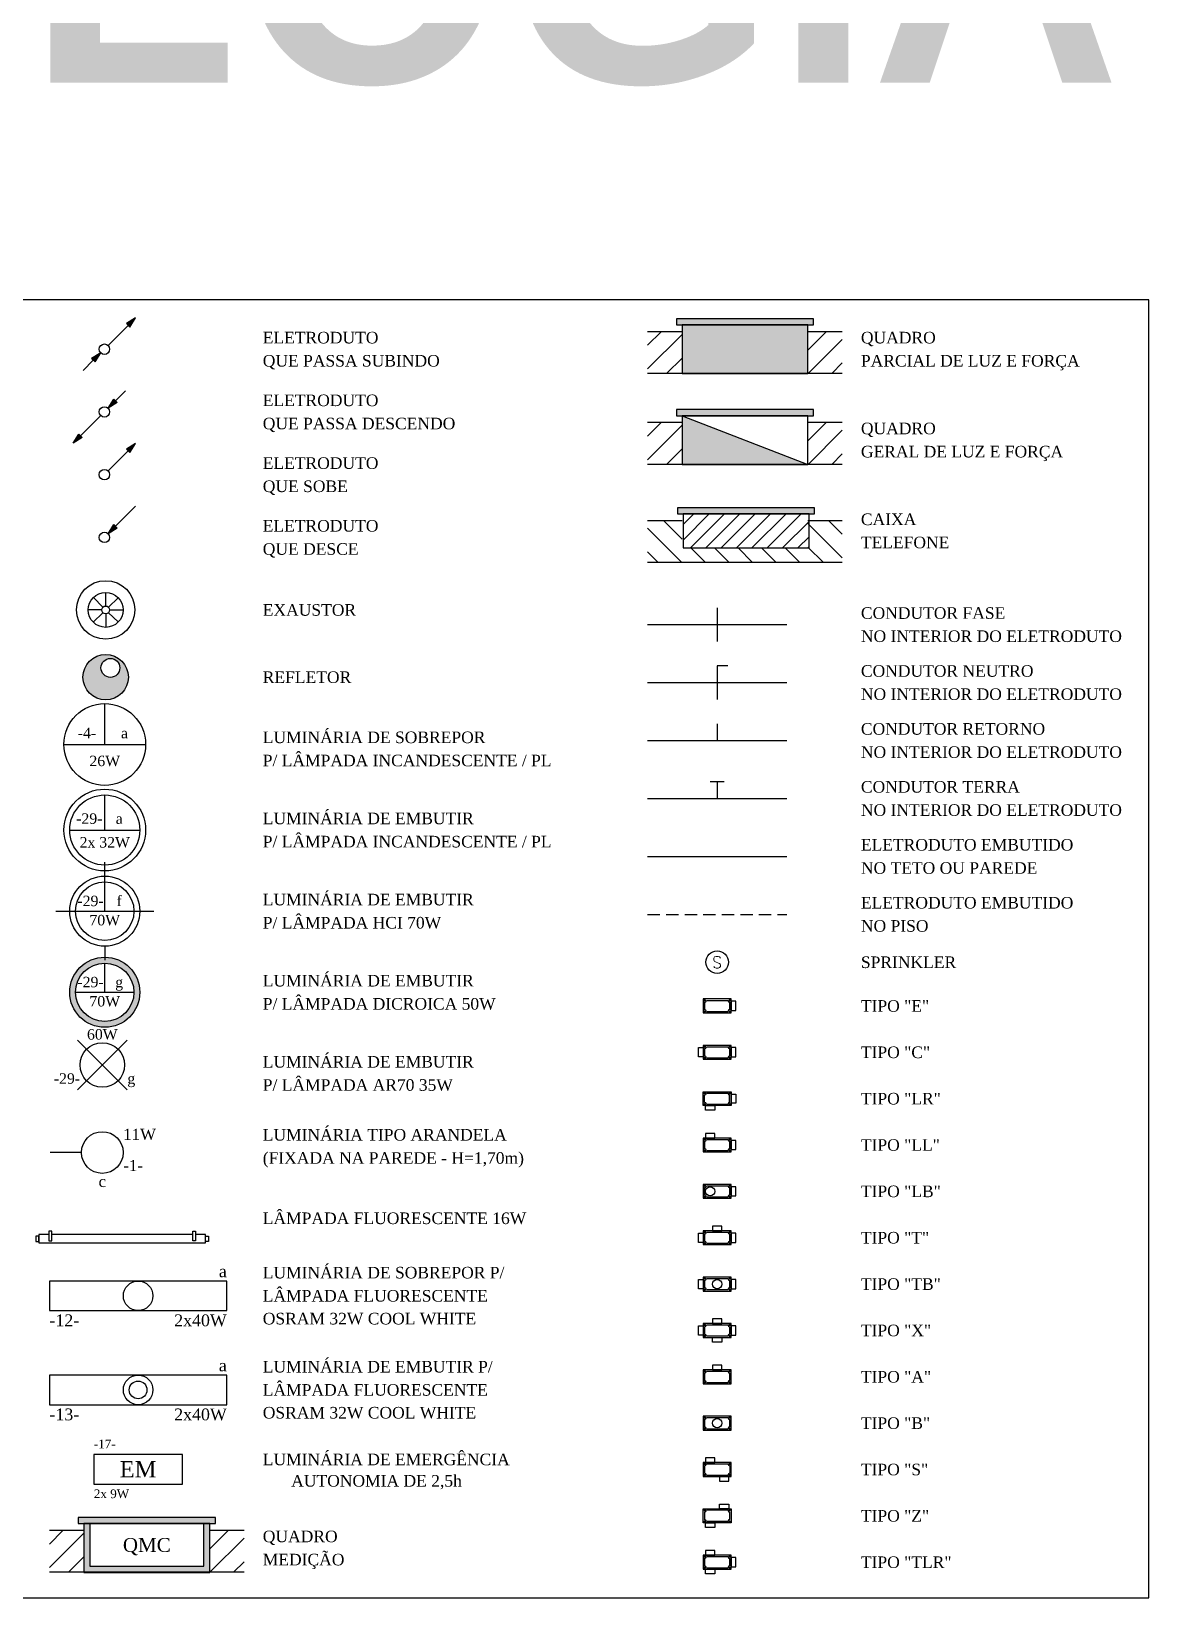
# Model space of a CAD drawing. Extents: x -175055 to -48386, y 10342 to 134050.
# Drawn here: x -107964 to -101184, y 111756 to 121259 of the extents above; entities that cross this region are included whole.
import ezdxf
from ezdxf.enums import TextEntityAlignment as Align

# ---------------------------------------------------------------- set-up
doc = ezdxf.new("R2010")
doc.units = 0
doc.header["$LTSCALE"] = 50
doc.header["$MEASUREMENT"] = 0
doc.linetypes.add('HIDDEN', pattern=[0.375, 0.25, -0.125])
doc.layers.get('0').update_dxf_attribs({"linetype": 'CONTINUOUS'})
doc.layers.add('SIMBOLOGIA', color=1, linetype='CONTINUOUS')
doc.layers.add('TX-GM', color=3, linetype='CONTINUOUS')
doc.styles.add('JMS1', font='times.ttf')
doc.styles.add('JMS2', font='times.ttf')
doc.styles.add('ROMANS', font='romans', dxfattribs={"height": 12})
doc.styles.add('SANSSERIFBOLD', font='sasb____.pfb')

# ---------------------------------------------------------------- blocks, each defined once
blk = doc.blocks.new('A$C42C2322C')
at = {"linetype": 'Continuous'}
blk.add_hatch(color=256, dxfattribs=at).paths.add_polyline_path([(89.9, 89.9), (63.7, 73.5), (73.5, 63.7)])
blk.add_line((10.6, 10.6), (68.6, 68.6), dxfattribs=at)
blk.add_lwpolyline([(73.5, 63.7), (89.9, 89.9), (63.7, 73.5)], close=True, dxfattribs=at)
blk.add_circle((0, 0), 15, dxfattribs=at)
blk = doc.blocks.new('A$C4D954A93')
at = {"linetype": 'Continuous'}
blk.add_hatch(color=256, dxfattribs=at).paths.add_polyline_path([(10.6, 10.6), (36.8, 27), (27, 36.8)])
blk.add_line((89.9, 89.9), (31.9, 31.9), dxfattribs=at)
blk.add_lwpolyline([(36.8, 27), (10.6, 10.6), (27, 36.8)], close=True, dxfattribs=at)
blk.add_circle((0, 0), 15, dxfattribs=at)
blk = doc.blocks.new('A$C341177DA')
at = {"linetype": 'Continuous'}
for p, q in [((0, 0.017), (0, 0.0751)), ((-0.017, 0), (-0.0751, 0)), ((-0.012, 0.0121), (-0.0528, 0.0534)), ((0.0121, 0.012), (0.0533, 0.0528)), ((0.017, 0), (0.0751, 0)), ((-0.0122, -0.0119), (-0.0537, -0.0525)), ((0, -0.017), (0, -0.0751)), ((0.0123, -0.0118), (0.0543, -0.0519))]:
    blk.add_line(p, q, dxfattribs=at)
for radius in [0.1262, 0.0751, 0.017]:
    blk.add_circle((0, 0), radius, dxfattribs=at)
blk = doc.blocks.new('A$C2F8936CE')
at = {"linetype": 'ByBlock'}
h = blk.add_hatch(color=256, dxfattribs=at)
h.paths.add_polyline_path([(0.2445, 0, 1), (0, 0, 1)])
h.paths.add_polyline_path([(0.0968, 0.05, -1), (0.1988, 0.05, -1)], flags=16)
blk.add_circle((0.1223, 0), 0.1223)
blk.add_circle((0.1478, 0.05), 0.051, dxfattribs=at)
at = {"linetype": 'Continuous', "style": 'JMS1'}
for tag, p in [('CIRC.', (0.073, 0.186)), ('POT.', (0.2591, -0.1097)), ('CMD', (0.0938, -0.1917))]:
    blk.add_attdef(tag, text='', height=0.06, dxfattribs=at).set_placement(p, align=Align.MIDDLE_LEFT)
blk = doc.blocks.new('A$C6210122E')
at = {"linetype": 'Continuous'}
blk.add_lwpolyline([(-300, -50), (300, -50), (300, 50), (-300, 50)], close=True, dxfattribs=at)
blk.add_circle((0, 0), 50, dxfattribs=at)
at = {"linetype": 'Continuous', "style": 'JMS1'}
for tag, p in [('CMD', (300, 83)), ('POT.', (300, -83))]:
    blk.add_attdef(tag, text='', height=40, dxfattribs=at).set_placement(p, align=Align.MIDDLE_RIGHT)
blk.add_attdef('CIRC.', text='', height=40, dxfattribs=at).set_placement((-300, -83), align=Align.MIDDLE_LEFT)
blk = doc.blocks.new('A$C350A4605')
at = {"linetype": 'Continuous'}
blk.add_lwpolyline([(-300, -50), (300, -50), (300, 50), (-300, 50)], close=True, dxfattribs=at)
for radius in [50, 30]:
    blk.add_circle((0, 0), radius, dxfattribs=at)
at = {"linetype": 'Continuous', "style": 'JMS1'}
for tag, p in [('CMD', (300, 83)), ('POT.', (300, -83))]:
    blk.add_attdef(tag, text='', height=40, dxfattribs=at).set_placement(p, align=Align.MIDDLE_RIGHT)
blk.add_attdef('CIRC.', text='', height=40, dxfattribs=at).set_placement((-300, -83), align=Align.MIDDLE_LEFT)
blk = doc.blocks.new('A$C1FA718BA')
at = {"linetype": 'Continuous'}
for p, q in [((-350, 101.7), (-301.7, 150)), ((-226.4, 150), (-350, 150)), ((-350, 16.8), (-226.4, 140.5)), ((226.4, 84.1), (292.3, 150)), ((350, 150), (226.4, 150)), ((227.1, 0), (350, 122.9)), ((350, 0), (-350, 0)), ((-282, 0), (-226.4, 55.6)), ((312, 0), (350, 38))]:
    blk.add_line(p, q, dxfattribs=at)
blk = doc.blocks.new('A$C448E4B37')
at = {"linetype": 'Continuous'}
h = blk.add_hatch(color=256, dxfattribs=at)
h.paths.add_polyline_path([(-246.4, 46.9), (-246.4, 25), (246.4, 25), (246.4, 46.9)])
h.paths.add_polyline_path([(-226.4, 25), (-226.4, -150), (226.4, -150), (226.4, 25)])
for points in [[(-246.4, 25), (246.4, 25), (246.4, 46.9), (-246.4, 46.9)], [(-226.4, -150), (226.4, -150), (226.4, 25), (-226.4, 25)]]:
    blk.add_lwpolyline(points, close=True, dxfattribs=at)
blk = doc.blocks.new('A$C622D64AD')
at = {"linetype": 'Continuous'}
for points in [[(-246.4, 46.9), (-246.4, 25), (246.4, 25), (246.4, 46.9)], [(226.4, -150), (-226.4, 25), (-226.4, -150)]]:
    blk.add_hatch(color=256, dxfattribs=at).paths.add_polyline_path(points)
blk.add_line((-226.4, 25), (226.4, -150), dxfattribs=at)
for points in [[(-246.4, 25), (246.4, 25), (246.4, 46.9), (-246.4, 46.9)], [(-226.4, -150), (226.4, -150), (226.4, 25), (-226.4, 25)]]:
    blk.add_lwpolyline(points, close=True, dxfattribs=at)
blk = doc.blocks.new('A$C74910228')
at = {"linetype": 'Continuous'}
h = blk.add_hatch(color=256, dxfattribs=at)
h.paths.add_polyline_path([(-246.4, 46.9), (-246.4, 25), (246.4, 25), (246.4, 46.9)])
h.paths.add_polyline_path([(-204.5, 25), (-226.4, 25), (-226.4, -150), (226.4, -150), (226.4, 25), (204.5, 25), (204.5, -128.1), (-204.5, -128.1)])
for points in [[(-246.4, 25), (246.4, 25), (246.4, 46.9), (-246.4, 46.9)], [(-226.4, -150), (226.4, -150), (226.4, 25), (-226.4, 25)], [(-204.5, -128.1), (204.5, -128.1), (204.5, 25), (-204.5, 25)]]:
    blk.add_lwpolyline(points, close=True, dxfattribs=at)
at = {"linetype": 'Continuous', "style": 'JMS2'}
blk.add_text('QMC', height=50, dxfattribs=at).set_placement((0, -51.6), align=Align.MIDDLE_CENTER)
blk = doc.blocks.new('A$C65E92EE3')
at = {"linetype": 'Continuous'}
blk.add_hatch(color=256, dxfattribs=at).paths.add_polyline_path([(-246.4, 46.9), (-246.4, 25), (246.4, 25), (246.4, 46.9)])
for p, q in [((-226.4, -14), (-187.4, 25)), ((-226.4, -69.2), (-132.2, 25)), ((-199.8, -97.7), (-77.1, 25)), ((-144.6, -97.7), (-21.9, 25)), ((-89.5, -97.7), (33.3, 25)), ((-34.3, -97.7), (88.4, 25)), ((20.8, -97.7), (143.6, 25)), ((76, -97.7), (198.7, 25)), ((131.1, -97.7), (226.4, -2.5)), ((186.3, -97.7), (226.4, -57.6))]:
    blk.add_line(p, q, dxfattribs=at)
for points in [[(-246.4, 25), (246.4, 25), (246.4, 46.9), (-246.4, 46.9)], [(-226.4, -97.7), (226.4, -97.7), (226.4, 25), (-226.4, 25)]]:
    blk.add_lwpolyline(points, close=True, dxfattribs=at)
blk = doc.blocks.new('A$C759F369E')
at = {"linetype": 'Continuous'}
for p, q in [((-226.4, 150), (-350, 150)), ((-227.1, 0), (-350, 122.9)), ((-226.4, 84.1), (-292.3, 150)), ((350, 150), (226.4, 150)), ((350, 16.8), (226.4, 140.5)), ((350, 101.7), (301.7, 150)), ((-312, 0), (-350, 38)), ((350, 0), (-350, 0)), ((-142.3, 0), (-194.5, 52.3)), ((-57.4, 0), (-109.7, 52.3)), ((27.4, 0), (-24.8, 52.3)), ((112.3, 0), (60, 52.3)), ((197.1, 0), (144.9, 52.3)), ((282, 0), (226.4, 55.6))]:
    blk.add_line(p, q, dxfattribs=at)
blk = doc.blocks.new('A$C0F8C457B')
at = {"linetype": 'Continuous'}
for p, q in [((0, 0), (0, 176)), ((-176, 0), (176, 0))]:
    blk.add_line(p, q, dxfattribs=at)
blk.add_line((0, -126), (0, -176))
for radius in [126, 105]:
    blk.add_circle((0, 0), radius, dxfattribs=at)
at = {"linetype": 'Continuous', "style": 'JMS1'}
for tag, p in [('CIRC.', (-51.1, 36.8)), ('CMD', (51.8, 36.8)), ('POT.', (0, -32.3))]:
    blk.add_attdef(tag, text='', height=37.5, dxfattribs=at).set_placement(p, align=Align.MIDDLE_CENTER)
blk = doc.blocks.new('A$C12EA76F2')
h = blk.add_hatch(color=256)
edge = h.paths.add_edge_path()
edge.add_arc((0, 0), 126, 0, 360)
edge = h.paths.add_edge_path(flags=16)
edge.add_arc((0, 0), 105, 0, 360)
at = {"linetype": 'Continuous'}
for p, q in [((0, 0), (0, 105)), ((-105, 0), (105, 0))]:
    blk.add_line(p, q, dxfattribs=at)
for radius in [126, 105]:
    blk.add_circle((0, 0), radius, dxfattribs=at)
at = {"linetype": 'Continuous', "style": 'JMS1'}
for tag, p in [('CIRC.', (-51.1, 36.8)), ('CMD', (51.8, 36.8)), ('POT.', (0, -32.3))]:
    blk.add_attdef(tag, text='', height=37.5, dxfattribs=at).set_placement(p, align=Align.MIDDLE_CENTER)
blk = doc.blocks.new('A$C2E6C7662')
at = {"linetype": 'Continuous'}
for p, q in [((89.1, -89.1), (-89.1, 89.1)), ((-89.1, -89.1), (89.1, 89.1))]:
    blk.add_line(p, q, dxfattribs=at)
blk.add_circle((0, 0), 80, dxfattribs=at)
at = {"linetype": 'Continuous', "style": 'JMS1'}
blk.add_attdef('POT.', text='', height=37.5, dxfattribs=at).set_placement((0, 80), align=Align.BOTTOM_CENTER)
blk.add_attdef('CIRC.', text='', height=37.5, dxfattribs=at).set_placement((-80, -48.9), align=Align.MIDDLE_RIGHT)
blk.add_attdef('CMD', text='', height=37.5, dxfattribs=at).set_placement((90, -48.9), align=Align.MIDDLE_LEFT)
blk = doc.blocks.new('A$C0B4C0E00')
for points in [[(-263.5, -35.3), (-253.5, -35.3), (-253.5, 0), (-263.5, 0)], [(263.5, -35.3), (253.5, -35.3), (253.5, 0), (263.5, 0)], [(-310, -37.6), (-300, -37.6), (-300, -17.6), (-310, -17.6)], [(310, -37.6), (300, -37.6), (300, -17.6), (310, -17.6)]]:
    blk.add_lwpolyline(points, close=True)
for points in [[(-263.5, -12.6), (-300, -12.6), (-300, -42.6), (300, -42.6), (300, -12.6), (263.5, -12.6)], [(253.5, -12.6), (-253.5, -12.6)]]:
    blk.add_lwpolyline(points)
at = {"linetype": 'Continuous', "style": 'JMS1'}
for tag, p in [('CMD', (300, 42.1)), ('POT.', (300, -84.7))]:
    blk.add_attdef(tag, text='', height=50, dxfattribs=at).set_placement(p, align=Align.MIDDLE_RIGHT)
blk.add_attdef('CIRC.', text='', height=50, dxfattribs=at).set_placement((-300, -84.7), align=Align.MIDDLE_LEFT)
blk = doc.blocks.new('A$C37370DF5')
at = {"linetype": 'Continuous'}
for p, q in [((0, 0), (0, 126)), ((-126, 0), (126, 0))]:
    blk.add_line(p, q, dxfattribs=at)
for radius in [147, 126]:
    blk.add_circle((0, 0), radius, dxfattribs=at)
at = {"linetype": 'Continuous', "style": 'JMS1'}
for tag, p in [('CIRC.', (-55.5, 41.2)), ('CMD', (51.8, 41.2)), ('POT.', (0, -44.1))]:
    blk.add_attdef(tag, text='', height=37.5, dxfattribs=at).set_placement(p, align=Align.MIDDLE_CENTER)
blk = doc.blocks.new('A$C0CF16AB1')
at = {"linetype": 'Continuous'}
for p, q in [((0, 0), (0, 147)), ((-147, 0), (147, 0))]:
    blk.add_line(p, q, dxfattribs=at)
blk.add_circle((0, 0), 147, dxfattribs=at)
at = {"linetype": 'Continuous', "style": 'JMS1'}
for tag, p in [('CIRC.', (-64.1, 41.2)), ('CMD', (70.9, 41.2)), ('POT.', (0, -59.2))]:
    blk.add_attdef(tag, text='', height=37.5, dxfattribs=at).set_placement(p, align=Align.MIDDLE_CENTER)
blk = doc.blocks.new('A$C7BD834D8')
blk.add_line((112.5, 0), (0, 0))
blk.add_circle((187.5, 0), 75)
at = {"linetype": 'Continuous', "style": 'JMS1'}
for tag, p in [('POT.', (262.9, 65.6)), ('CIRC.', (262.9, -46.7))]:
    blk.add_attdef(tag, text='', height=40, dxfattribs=at).set_placement(p, align=Align.MIDDLE_LEFT)
blk.add_attdef('CMD', text='', height=40, dxfattribs=at).set_placement((187.5, -104), align=Align.MIDDLE_CENTER)
blk = doc.blocks.new('A$C58A16327')
blk.add_lwpolyline([(-191.3, -63.7), (191.3, -63.7), (191.3, 63.7), (-191.3, 63.7)], close=True)
at = {"linetype": 'Continuous', "style": 'JMS2'}
blk.add_text('EM', height=70, dxfattribs=at).set_placement((0, 0), align=Align.MIDDLE_CENTER)
at = {"style": 'JMS1'}
for tag, p in [('CIRC.', (-191.3, 109)), ('POT.', (-191.3, -105.9))]:
    blk.add_attdef(tag, text='', height=37.5, dxfattribs=at).set_placement(p, align=Align.MIDDLE_LEFT)
blk = doc.blocks.new('A$C39BB159D')
at = {"linetype": 'Continuous'}
blk.add_circle((0, 0), 48.6, dxfattribs=at)
at = {"linetype": 'Continuous', "style": 'ROMANS'}
blk.add_text('S', height=50, rotation=180, dxfattribs=at).set_placement((0, 0), align=Align.MIDDLE)
blk = doc.blocks.new('A$C3B8C14AC')
for p, q in [((-134, 16.1), (-134, -16.1)), ((-126.1, 24), (-33.9, 24)), ((-26, 16.1), (-26, -16.1)), ((-126.1, -24), (-33.9, -24))]:
    blk.add_line(p, q)
for points in [[(-140, -30), (-20, -30), (-20, 30), (-140, 30)], [(-20, -20), (0, -20), (0, 20), (-20, 20)]]:
    blk.add_lwpolyline(points, close=True)
for centre in [(-134, 24), (-26, 24), (-134, -24), (-26, -24)]:
    blk.add_circle(centre, 3)
for centre, start, end in [((-134, 24), 270, 0), ((-26, 24), 180, 270), ((-134, -24), 0, 90), ((-26, -24), 90, 180)]:
    blk.add_arc(centre, 7.94, start, end)
blk = doc.blocks.new('A$C36343BAB')
for p, q in [((-134, 16.1), (-134, -16.1)), ((-126.1, 24), (-33.9, 24)), ((-26, 16.1), (-26, -16.1)), ((-126.1, -24), (-33.9, -24))]:
    blk.add_line(p, q)
for points in [[(-140, -20), (-160, -20), (-160, 20), (-140, 20)], [(-140, -30), (-20, -30), (-20, 30), (-140, 30)], [(-20, -20), (0, -20), (0, 20), (-20, 20)]]:
    blk.add_lwpolyline(points, close=True)
for centre in [(-134, 24), (-26, 24), (-134, -24), (-26, -24)]:
    blk.add_circle(centre, 3)
for centre, start, end in [((-134, 24), 270, 0), ((-26, 24), 180, 270), ((-134, -24), 0, 90), ((-26, -24), 90, 180)]:
    blk.add_arc(centre, 7.94, start, end)
blk = doc.blocks.new('A$C71C92724')
for p, q in [((-134, -16.1), (-134, 16.1)), ((-126.1, 24), (-33.9, 24)), ((-26, -16.1), (-26, 16.1)), ((-126.1, -24), (-33.9, -24))]:
    blk.add_line(p, q)
for points in [[(-140, 30), (-20, 30), (-20, -30), (-140, -30)], [(-20, 20), (0, 20), (0, -20), (-20, -20)], [(-130.1, -30), (-90.1, -30), (-90.1, -50), (-130.1, -50)]]:
    blk.add_lwpolyline(points, close=True)
for centre in [(-134, 24), (-26, 24), (-134, -24), (-26, -24)]:
    blk.add_circle(centre, 3)
for centre, start, end in [((-134, 24), 270, 0), ((-26, 24), 180, 270), ((-134, -24), 0, 90), ((-26, -24), 90, 180)]:
    blk.add_arc(centre, 7.94, start, end)
blk = doc.blocks.new('A$C73B66FB5')
for p, q in [((-134, 16.1), (-134, -16.1)), ((-126.1, 24), (-33.9, 24)), ((-26, 16.1), (-26, -16.1)), ((-126.1, -24), (-33.9, -24))]:
    blk.add_line(p, q)
for points in [[(-140, -30), (-20, -30), (-20, 30), (-140, 30)], [(-130.1, 30), (-90.1, 30), (-90.1, 50), (-130.1, 50)], [(-20, -20), (0, -20), (0, 20), (-20, 20)]]:
    blk.add_lwpolyline(points, close=True)
for centre in [(-134, 24), (-26, 24), (-134, -24), (-26, -24)]:
    blk.add_circle(centre, 3)
for centre, start, end in [((-134, 24), 270, 0), ((-26, 24), 180, 270), ((-134, -24), 0, 90), ((-26, -24), 90, 180)]:
    blk.add_arc(centre, 7.94, start, end)
blk = doc.blocks.new('A$C595A2545')
for p, q in [((-134, 16.1), (-134, -16.1)), ((-126.1, 24), (-33.9, 24)), ((-26, 16.1), (-26, -16.1)), ((-126.1, -24), (-33.9, -24))]:
    blk.add_line(p, q)
for points in [[(-140, -30), (-20, -30), (-20, 30), (-140, 30)], [(-20, -20), (0, -20), (0, 20), (-20, 20)]]:
    blk.add_lwpolyline(points, close=True)
for centre, radius in [((-134, 24), 3), ((-110.1, 0), 20), ((-26, 24), 3), ((-134, -24), 3), ((-26, -24), 3)]:
    blk.add_circle(centre, radius)
for centre, start, end in [((-134, 24), 270, 0), ((-26, 24), 180, 270), ((-134, -24), 0, 90), ((-26, -24), 90, 180)]:
    blk.add_arc(centre, 7.94, start, end)
blk = doc.blocks.new('A$C39100D1A')
for p, q in [((-134, 16.1), (-134, -16.1)), ((-126.1, 24), (-33.9, 24)), ((-26, 16.1), (-26, -16.1)), ((-126.1, -24), (-33.9, -24))]:
    blk.add_line(p, q)
for points in [[(-140, -20), (-160, -20), (-160, 20), (-140, 20)], [(-140, -30), (-20, -30), (-20, 30), (-140, 30)], [(-100, 30), (-60, 30), (-60, 50), (-100, 50)], [(-20, -20), (0, -20), (0, 20), (-20, 20)]]:
    blk.add_lwpolyline(points, close=True)
for centre in [(-134, 24), (-26, 24), (-134, -24), (-26, -24)]:
    blk.add_circle(centre, 3)
for centre, start, end in [((-134, 24), 270, 0), ((-26, 24), 180, 270), ((-134, -24), 0, 90), ((-26, -24), 90, 180)]:
    blk.add_arc(centre, 7.94, start, end)
blk = doc.blocks.new('A$C1B352E12')
for p, q in [((-134, 16.1), (-134, -16.1)), ((-126.1, 24), (-33.9, 24)), ((-26, 16.1), (-26, -16.1)), ((-126.1, -24), (-33.9, -24))]:
    blk.add_line(p, q)
for points in [[(-140, -20), (-160, -20), (-160, 20), (-140, 20)], [(-140, -30), (-20, -30), (-20, 30), (-140, 30)], [(-20, -20), (0, -20), (0, 20), (-20, 20)]]:
    blk.add_lwpolyline(points, close=True)
for centre, radius in [((-134, 24), 3), ((-80, 0), 20), ((-26, 24), 3), ((-134, -24), 3), ((-26, -24), 3)]:
    blk.add_circle(centre, radius)
for centre, start, end in [((-134, 24), 270, 0), ((-26, 24), 180, 270), ((-134, -24), 0, 90), ((-26, -24), 90, 180)]:
    blk.add_arc(centre, 7.94, start, end)
blk = doc.blocks.new('A$C32872069')
for p, q in [((-134, 16.1), (-134, -16.1)), ((-126.1, 24), (-33.9, 24)), ((-26, 16.1), (-26, -16.1)), ((-126.1, -24), (-33.9, -24))]:
    blk.add_line(p, q)
for points in [[(-140, -20), (-160, -20), (-160, 20), (-140, 20)], [(-140, -30), (-20, -30), (-20, 30), (-140, 30)], [(-100, 30), (-60, 30), (-60, 50), (-100, 50)], [(-20, -20), (0, -20), (0, 20), (-20, 20)], [(-100, -30), (-60, -30), (-60, -50), (-100, -50)]]:
    blk.add_lwpolyline(points, close=True)
for centre in [(-134, 24), (-26, 24), (-134, -24), (-26, -24)]:
    blk.add_circle(centre, 3)
for centre, start, end in [((-134, 24), 270, 0), ((-26, 24), 180, 270), ((-134, -24), 0, 90), ((-26, -24), 90, 180)]:
    blk.add_arc(centre, 7.94, start, end)
blk = doc.blocks.new('A$C302B13C6')
for p, q in [((-54, -33.9), (-54, -66.1)), ((-46.1, -26), (46.1, -26)), ((54, -33.9), (54, -66.1)), ((-46.1, -74), (46.1, -74))]:
    blk.add_line(p, q)
for points in [[(-20, -20), (20, -20), (20, 0), (-20, 0)], [(-60, -80), (60, -80), (60, -20), (-60, -20)]]:
    blk.add_lwpolyline(points, close=True)
for centre in [(-54, -26), (54, -26), (-54, -74), (54, -74)]:
    blk.add_circle(centre, 3)
for centre, start, end in [((-54, -26), 270, 0), ((-54, -74), 0, 90), ((54, -26), 180, 270), ((54, -74), 90, 180)]:
    blk.add_arc(centre, 7.94, start, end)
blk = doc.blocks.new('A$C3827137E')
for p, q in [((-54, 16.1), (-54, -16.1)), ((-46.1, 24), (46.1, 24)), ((54, 16.1), (54, -16.1)), ((-46.1, -24), (46.1, -24))]:
    blk.add_line(p, q)
blk.add_lwpolyline([(-60, -30), (60, -30), (60, 30), (-60, 30)], close=True)
for centre, radius in [((-54, 24), 3), ((0, 0), 20), ((54, 24), 3), ((-54, -24), 3), ((54, -24), 3)]:
    blk.add_circle(centre, radius)
for centre, start, end in [((-54, 24), 270, 0), ((54, 24), 180, 270), ((-54, -24), 0, 90), ((54, -24), 90, 180)]:
    blk.add_arc(centre, 7.94, start, end)
blk = doc.blocks.new('A$C0D1E03A1')
for p, q in [((-23.9, -33.9), (-23.9, -66.1)), ((-16, -26), (76.1, -26)), ((84.1, -33.9), (84.1, -66.1)), ((-16, -74), (76.1, -74))]:
    blk.add_line(p, q)
for points in [[(-20, -20), (20, -20), (20, 0), (-20, 0)], [(-29.9, -80), (90.1, -80), (90.1, -20), (-29.9, -20)], [(80.1, -80), (40.1, -80), (40.1, -100), (80.1, -100)]]:
    blk.add_lwpolyline(points, close=True)
for centre in [(-23.9, -26), (84.1, -26), (-23.9, -74), (84.1, -74)]:
    blk.add_circle(centre, 3)
for centre, start, end in [((-23.9, -26), 270, 0), ((-23.9, -74), 0, 90), ((84.1, -26), 180, 270), ((84.1, -74), 90, 180)]:
    blk.add_arc(centre, 7.94, start, end)
blk = doc.blocks.new('A$C72086583')
for p, q in [((-84.1, -33.9), (-84.1, -66.1)), ((16, -26), (-76.1, -26)), ((23.9, -33.9), (23.9, -66.1)), ((16, -74), (-76.1, -74))]:
    blk.add_line(p, q)
for points in [[(20, -20), (-20, -20), (-20, 0), (20, 0)], [(29.9, -80), (-90.1, -80), (-90.1, -20), (29.9, -20)], [(-80.1, -80), (-40.1, -80), (-40.1, -100), (-80.1, -100)]]:
    blk.add_lwpolyline(points, close=True)
for centre in [(-84.1, -26), (23.9, -26), (-84.1, -74), (23.9, -74)]:
    blk.add_circle(centre, 3)
for centre, start, end in [((-84.1, -26), 270, 0), ((-84.1, -74), 0, 90), ((23.9, -26), 180, 270), ((23.9, -74), 90, 180)]:
    blk.add_arc(centre, 7.94, start, end)
blk = doc.blocks.new('A$C316D0890')
for p, q in [((-134, 16.1), (-134, -16.1)), ((-126.1, 24), (-33.9, 24)), ((-26, 16.1), (-26, -16.1)), ((-126.1, -24), (-33.9, -24))]:
    blk.add_line(p, q)
for points in [[(-140, -30), (-20, -30), (-20, 30), (-140, 30)], [(-130.1, 30), (-90.1, 30), (-90.1, 50), (-130.1, 50)], [(-20, -20), (0, -20), (0, 20), (-20, 20)], [(-130.1, -30), (-90.1, -30), (-90.1, -50), (-130.1, -50)]]:
    blk.add_lwpolyline(points, close=True)
for centre in [(-134, 24), (-26, 24), (-134, -24), (-26, -24)]:
    blk.add_circle(centre, 3)
for centre, start, end in [((-134, 24), 270, 0), ((-26, 24), 180, 270), ((-134, -24), 0, 90), ((-26, -24), 90, 180)]:
    blk.add_arc(centre, 7.94, start, end)
blk = doc.blocks.new('A$C549C0EC8')
at = {"linetype": 'Continuous'}
for points in [[(89.9, 89.9), (63.7, 73.5), (73.5, 63.7)], [(-10.6, -10.6), (-36.8, -27), (-27, -36.8)]]:
    blk.add_hatch(color=256, dxfattribs=at).paths.add_polyline_path(points)
for p, q in [((10.6, 10.6), (68.6, 68.6)), ((-60.9, -60.9), (-31.9, -31.9))]:
    blk.add_line(p, q, dxfattribs=at)
for points in [[(73.5, 63.7), (89.9, 89.9), (63.7, 73.5)], [(-27, -36.8), (-10.6, -10.6), (-36.8, -27)]]:
    blk.add_lwpolyline(points, close=True, dxfattribs=at)
blk.add_circle((0, 0), 15, dxfattribs=at)
blk = doc.blocks.new('A$C093F7FE3')
at = {"linetype": 'Continuous'}
for points in [[(10.6, 10.6), (36.8, 27), (27, 36.8)], [(-89.9, -89.9), (-63.7, -73.5), (-73.5, -63.7)]]:
    blk.add_hatch(color=256, dxfattribs=at).paths.add_polyline_path(points)
for p, q in [((60.9, 60.9), (31.9, 31.9)), ((-10.6, -10.6), (-68.6, -68.6))]:
    blk.add_line(p, q, dxfattribs=at)
for points in [[(36.8, 27), (10.6, 10.6), (27, 36.8)], [(-63.7, -73.5), (-89.9, -89.9), (-73.5, -63.7)]]:
    blk.add_lwpolyline(points, close=True, dxfattribs=at)
blk.add_circle((0, 0), 15, dxfattribs=at)

msp = doc.modelspace()

# ---------------------------------------------------------------- linework, layer by layer
for p, q in [((-103802.9, 117761.5), (-103802.9, 117557.3)), ((-103802.9, 117058.4), (-103802.9, 116956.3)), ((-103845.8, 116706.8), (-103759.9, 116706.8)), ((-103802.9, 116706.8), (-103802.9, 116604.7))]:
    msp.add_line(p, q)
at = {"color": 0}
for p, q in [((-104224.7, 117659.4), (-103381, 117659.4)), ((-104224.7, 117307.8), (-103381, 117307.8)), ((-104224.7, 116956.3), (-103381, 116956.3)), ((-104224.7, 116604.7), (-103381, 116604.7)), ((-104224.7, 116253.2), (-103381, 116253.2))]:
    msp.add_line(p, q, dxfattribs=at)
at = {"color": 0, "linetype": 'HIDDEN', "ltscale": 6}
msp.add_line((-104224.7, 115901.6), (-103381, 115901.6), dxfattribs=at)
msp.add_lwpolyline([(-111028.2, 111755.5), (-101184.4, 111755.5), (-101184.4, 119630.5), (-111028.2, 119630.5)], close=True)
msp.add_lwpolyline([(-103737.4, 117409.9), (-103802.9, 117409.9), (-103802.9, 117205.8)])

# ---------------------------------------------------------------- block references
at = {"linetype": 'Continuous', "xscale": 1.687500000931323, "yscale": 1.687499983236194, "zscale": 1.687500000931323}
for name, p in [('A$C1FA718BA', (-103634.1, 119182.9)), ('A$C1FA718BA', (-103634.1, 118631.7)), ('A$C759F369E', (-103634.1, 118036.5)), ('A$C1FA718BA', (-107263.7, 111909.3))]:
    msp.add_blockref(name, p, dxfattribs=at)
at = {"layer": 'SIMBOLOGIA', "color": 0, "linetype": 'Continuous'}
for name, p, xscale, yscale, zscale in [('A$C549C0EC8', (-107521, 119330.5), 2.109375000465661, 2.109375000465661, 2.109375000465661), ('A$C093F7FE3', (-107521, 118949.9), 2.109375000465661, 2.109375000465661, 2.109375000465661), ('A$C42C2322C', (-107521, 118569.3), 2.109375000232831, 2.109375000232831, 2.109375000232831), ('A$C4D954A93', (-107521, 118188.6), 2.109375000232831, 2.109375000232831, 2.109375000232831)]:
    msp.add_blockref(name, p, dxfattribs=dict(at, xscale=xscale, yscale=yscale, zscale=zscale))
at = {"layer": 'SIMBOLOGIA', "linetype": 'Continuous'}
for name, p, xscale, yscale, zscale in [('A$C448E4B37', (-103634.1, 119436), 1.687500000931323, 1.687499983236194, 1.687500000931323), ('A$C622D64AD', (-103634.1, 118884.8), 1.687500000931323, 1.687499983236194, 1.687500000931323), ('A$C65E92EE3', (-103627.4, 118289.6), 1.687500000931323, 1.687499983236194, 1.687500000931323), ('A$C341177DA', (-107513.3, 117748.5), 1406.25, 1406.25, 1406.25), ('A$C2F8936CE', (-107650.9, 117340.6), 1124.999999999069, 1124.999999999069, 1124.999999999069), ('A$C74910228', (-107263.7, 112162.4), 1.687500000931323, 1.687499983236194, 1.687500000931323)]:
    msp.add_blockref(name, p, dxfattribs=dict(at, xscale=xscale, yscale=yscale, zscale=zscale))
at = {"layer": 'SIMBOLOGIA'}
ref = msp.add_blockref('A$C0CF16AB1', (-107518.9, 116932.2), dxfattribs=dict(at, xscale=1.6875, yscale=1.6875, zscale=1.6875))
ref.add_attrib('POT.', '26W', dxfattribs={"layer": '0', "color": 1, "linetype": 'Continuous', "height": 63.28, "style": 'JMS1'}).set_placement((-107518.9, 116832.4), align=Align.MIDDLE_CENTER)
ref.add_attrib('CIRC.', '-4-', dxfattribs={"layer": '0', "color": 1, "linetype": 'Continuous', "height": 63.28, "style": 'JMS1'}).set_placement((-107627.1, 117001.8), align=Align.MIDDLE_CENTER)
ref.add_attrib('CMD', 'a', dxfattribs={"layer": '0', "color": 1, "linetype": 'Continuous', "height": 63.3, "style": 'JMS1'}).set_placement((-107399.3, 117001.8), align=Align.MIDDLE_CENTER)
for name, p, xscale, yscale, zscale, values in [('A$C37370DF5', (-107518.9, 116413.1), 1.6875, 1.6875, 1.6875, {'POT.': '2x 32W', 'CIRC.': '-29-', 'CMD': 'a'}), ('A$C0F8C457B', (-107518.9, 115920.9), 1.6875, 1.6875, 1.6875, {'POT.': '70W', 'CIRC.': '-29-', 'CMD': 'f'}), ('A$C12EA76F2', (-107518.9, 115428.7), 1.6875, 1.6875, 1.6875, {'POT.': '70W', 'CIRC.': '-29-', 'CMD': 'g'}), ('A$C2E6C7662', (-107533.7, 114987.8), 1.6875, 1.6875, 1.6875, {'POT.': '60W', 'CIRC.': '-29-', 'CMD': 'g'}), ('A$C7BD834D8', (-107850.1, 114456.4), 1.6875, 1.6875, 1.6875, {'POT.': '11W', 'CIRC.': '-1-', 'CMD': 'c'}), ('A$C58A16327', (-107316.4, 112534.8), 1.40625, 1.40625, 1.40625, {'POT.': '2x 9W', 'CIRC.': '-17-'})]:
    msp.add_blockref(name, p, dxfattribs=dict(at, xscale=xscale, yscale=yscale, zscale=zscale)).add_auto_attribs(values)
for name, p, xscale, yscale, zscale in [('A$C39BB159D', (-103802.9, 115611), 1.40625, 1.40625, 1.40625), ('A$C3B8C14AC', (-103690.4, 115345.8), 1.40625, 1.40625, 1.40625), ('A$C36343BAB', (-103690.4, 115064.6), 1.40625, 1.40625, 1.40625), ('A$C71C92724', (-103690.4, 114783.3), 1.40625, 1.40625, 1.40625), ('A$C73B66FB5', (-103690.4, 114502.1), 1.40625, 1.40625, 1.40625), ('A$C595A2545', (-103690.4, 114220.8), 1.40625, 1.40625, 1.40625), ('A$C0B4C0E00', (-107413, 113979.5), 1.6875, 1.6875, 1.6875), ('A$C39100D1A', (-103690.4, 113939.6), 1.40625, 1.40625, 1.40625), ('A$C1B352E12', (-103690.4, 113658.3), 1.40625, 1.40625, 1.40625), ('A$C32872069', (-103690.4, 113377.1), 1.40625, 1.40625, 1.40625), ('A$C302B13C6', (-103802.9, 113166.1), 1.40625, 1.40625, 1.40625), ('A$C3827137E', (-103802.9, 112814.6), 1.40625, 1.40625, 1.40625), ('A$C0D1E03A1', (-103845.1, 112603.6), 1.40625, 1.40625, 1.40625), ('A$C72086583', (-103760.6, 112322.4), 1.40625, 1.40625, 1.40625), ('A$C316D0890', (-103690.4, 111970.8), 1.40625, 1.40625, 1.40625)]:
    msp.add_blockref(name, p, dxfattribs=dict(at, xscale=xscale, yscale=yscale, zscale=zscale))
at = {"layer": 'SIMBOLOGIA', "linetype": 'Continuous', "xscale": 1.792968750931323, "yscale": 1.792968716472387, "zscale": 1.792968750931323}
for name, p, values in [('A$C6210122E', (-107316.4, 113587.1), {'POT.': '2x40W', 'CIRC.': '-12-', 'CMD': 'a'}), ('A$C350A4605', (-107316.4, 113016.2), {'POT.': '2x40W', 'CIRC.': '-13-', 'CMD': 'a'})]:
    msp.add_blockref(name, p, dxfattribs=at).add_auto_attribs(values)

# ---------------------------------------------------------------- texts
at = {"linetype": 'Continuous', "style": 'JMS2'}
for s, height, p in [('ELETRODUTO', 70.31, (-106560.1, 119400.8)), ('QUADRO', 70.31, (-102930.6, 119400.8)), ('QUE PASSA SUBINDO', 70.312, (-106560.1, 119260.2)), ('PARCIAL DE LUZ E FORÇA', 70.312, (-102930.6, 119260.2)), ('ELETRODUTO', 70.31, (-106560.1, 119020.2)), ('QUE PASSA DESCENDO', 70.312, (-106560.1, 118879.6)), ('QUADRO', 70.31, (-102930.6, 118849.7)), ('GERAL DE LUZ E FORÇA', 70.312, (-102930.6, 118709.1)), ('ELETRODUTO', 70.31, (-106560.1, 118639.6)), ('QUE SOBE', 70.31, (-106560.1, 118498.9)), ('CAIXA', 70.31, (-102930.6, 118298.5)), ('ELETRODUTO', 70.31, (-106560.1, 118258.9)), ('QUE DESCE', 70.31, (-106560.1, 118118.3)), ('TELEFONE', 70.31, (-102930.6, 118157.9)), ('EXAUSTOR', 70.31, (-106560.1, 117748.5)), ('EXAUSTOR', 70.31, (-106560.1, 117748.5)), ('CONDUTOR FASE', 70.312, (-102930.6, 117729.7)), ('NO INTERIOR DO ELETRODUTO', 70.312, (-102930.6, 117589.1)), ('REFLETOR', 70.31, (-106560.1, 117340.6)), ('REFLETOR', 70.31, (-106560.1, 117340.6)), ('CONDUTOR NEUTRO', 70.312, (-102930.6, 117378.2)), ('NO INTERIOR DO ELETRODUTO', 70.312, (-102930.6, 117237.5)), ('LUMINÁRIA DE SOBREPOR', 70.312, (-106560.1, 116975.6)), ('CONDUTOR RETORNO', 70.312, (-102930.6, 117026.6)), ('NO INTERIOR DO ELETRODUTO', 70.312, (-102930.6, 116886)), ('P/ LÂMPADA INCANDESCENTE / PL', 70.312, (-106560.1, 116835)), ('CONDUTOR TERRA', 70.312, (-102930.6, 116675)), ('LUMINÁRIA DE EMBUTIR', 70.312, (-106560.1, 116483.4)), ('NO INTERIOR DO ELETRODUTO', 70.312, (-102930.6, 116534.4)), ('P/ LÂMPADA INCANDESCENTE / PL', 70.312, (-106560.1, 116342.8)), ('ELETRODUTO EMBUTIDO', 70.312, (-102930.6, 116323.5)), ('NO TETO OU PAREDE', 70.312, (-102930.6, 116182.8)), ('LUMINÁRIA DE EMBUTIR', 70.312, (-106560.1, 115991.2)), ('ELETRODUTO EMBUTIDO', 70.312, (-102930.6, 115971.9)), ('P/ LÂMPADA HCI 70W', 70.312, (-106560.1, 115850.6)), ('NO PISO', 70.31, (-102930.6, 115831.3)), ('SPRINKLER', 70.31, (-102930.6, 115611)), ('LUMINÁRIA DE EMBUTIR', 70.312, (-106560.1, 115499)), ('P/ LÂMPADA DICROICA 50W', 70.312, (-106560.1, 115358.4)), ('TIPO "E"', 70.31, (-102930.6, 115345.8)), ('TIPO "C"', 70.31, (-102930.6, 115064.6)), ('LUMINÁRIA DE EMBUTIR', 70.312, (-106560.1, 115006.8)), ('P/ LÂMPADA AR70 35W', 70.312, (-106560.1, 114866.2)), ('TIPO "LR"', 70.31, (-102930.6, 114783.3)), ('LUMINÁRIA TIPO ARANDELA', 70.312, (-106560.1, 114563.9)), ('TIPO "LL"', 70.31, (-102930.6, 114502.1)), ('(FIXADA NA PAREDE - H=1,70m)', 70.312, (-106560.1, 114423.3)), ('TIPO "LB"', 70.31, (-102930.6, 114220.8)), ('LÂMPADA FLUORESCENTE 16W', 70.312, (-106560.1, 114057.5)), ('TIPO "T"', 70.31, (-102930.6, 113939.6)), ('LUMINÁRIA DE SOBREPOR P/', 70.312, (-106560.1, 113727.7)), ('TIPO "TB"', 70.31, (-102930.6, 113658.3)), ('LÂMPADA FLUORESCENTE', 70.312, (-106560.1, 113587.1)), ('OSRAM 32W COOL WHITE', 70.312, (-106560.1, 113448.7)), ('TIPO "X"', 70.31, (-102930.6, 113377.1)), ('LUMINÁRIA DE EMBUTIR P/', 70.312, (-106560.1, 113156.8)), ('TIPO "A"', 70.31, (-102930.6, 113095.8)), ('LÂMPADA FLUORESCENTE', 70.312, (-106560.1, 113016.2)), ('OSRAM 32W COOL WHITE', 70.312, (-106560.1, 112877.8)), ('TIPO "B"', 70.31, (-102930.6, 112814.6)), ('LUMINÁRIA DE EMERGÊNCIA', 70.312, (-106560.1, 112594.3)), ('TIPO "S"', 70.31, (-102930.6, 112533.3)), ('AUTONOMIA DE 2,5h', 70.312, (-106387.5, 112464.5)), ('TIPO "Z"', 70.31, (-102930.6, 112252.1)), ('QUADRO', 70.31, (-106560.1, 112127.2)), ('MEDIÇÃO', 70.31, (-106560.1, 111986.6)), ('TIPO "TLR"', 70.31, (-102930.6, 111970.8))]:
    msp.add_text(s, height=height, dxfattribs=at).set_placement(p, align=Align.MIDDLE_LEFT)
at = {"layer": 'TX-GM', "style": 'SANSSERIFBOLD'}
msp.add_text('SIMBOLOGIA', height=1500, dxfattribs=at).set_placement((-114856.7, 120946.7))

doc.saveas('drawing.dxf')
